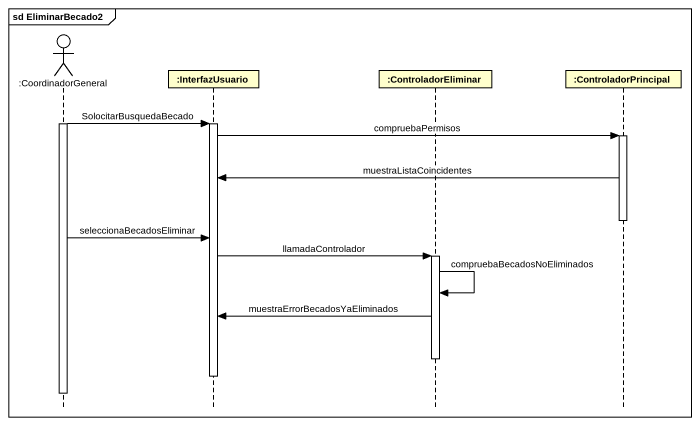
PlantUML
@startuml
mainframe sd EliminarBecado2
hide footbox
actor ":CoordinadorGeneral" as CoordinadorGeneral
participant ":InterfazUsuario" as InterfazUsuario
participant ":ControladorEliminar" as ControladorEliminar
participant ":ControladorPrincipal" as ControladorPrincipal

activate CoordinadorGeneral
CoordinadorGeneral -> InterfazUsuario : SolocitarBusquedaBecado
activate InterfazUsuario
InterfazUsuario -> ControladorPrincipal : compruebaPermisos
activate ControladorPrincipal
ControladorPrincipal -> InterfazUsuario : muestraListaCoincidentes
deactivate ControladorPrincipal
CoordinadorGeneral -> InterfazUsuario : seleccionaBecadosEliminar
InterfazUsuario -> ControladorEliminar : llamadaControlador
activate ControladorEliminar
ControladorEliminar -> ControladorEliminar : compruebaBecadosNoEliminados
ControladorEliminar -> InterfazUsuario : muestraErrorBecadosYaEliminados
deactivate ControladorEliminar
deactivate InterfazUsuario
deactivate CoordinadorGeneral
@enduml
